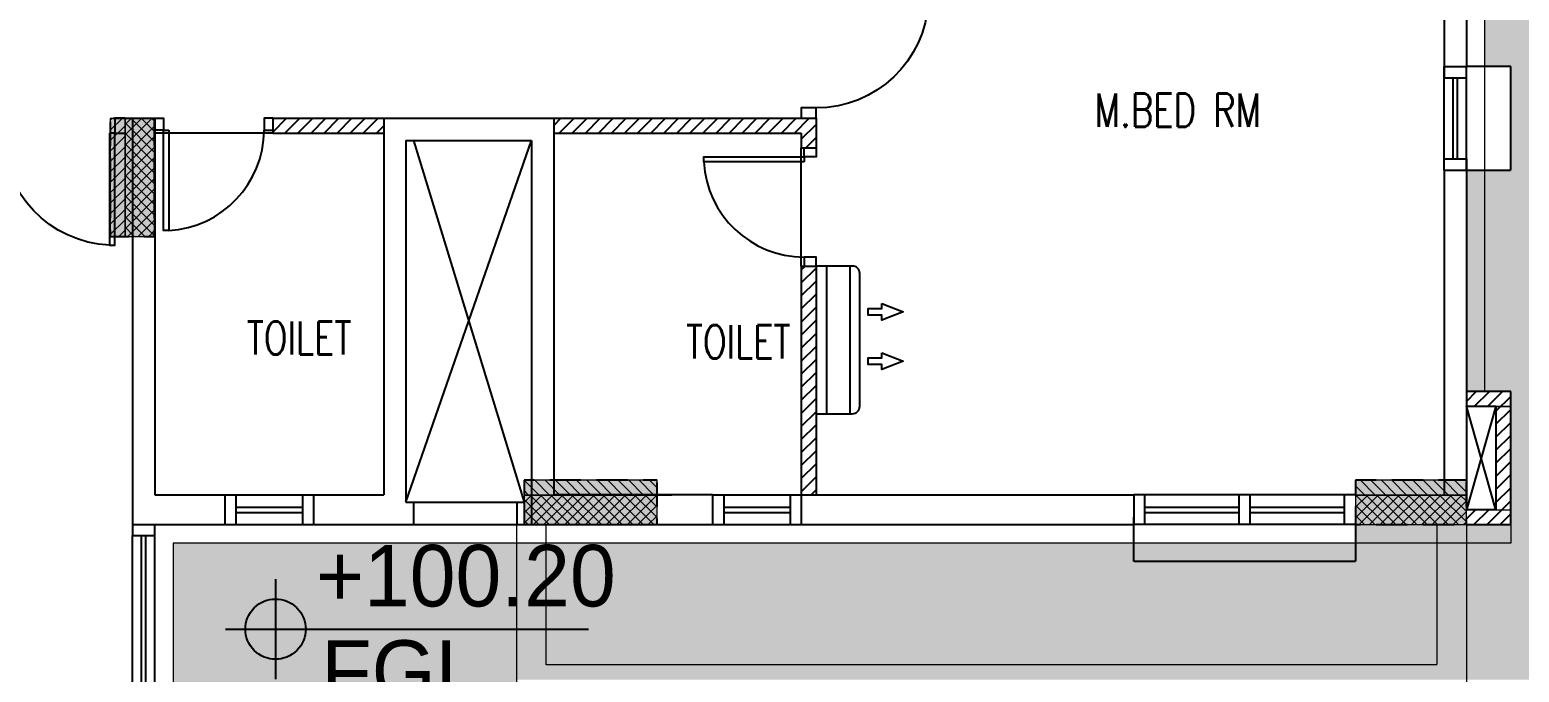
# Model space of a CAD drawing. Header units: millimetres. Extents: x 7964926 to 16080295, y -6277184 to -2986664.
# Drawn here: x 8081966 to 8092044, y -3112960 to -3108610 of the extents above; entities that cross this region are included whole.
import ezdxf

# ---------------------------------------------------------------- set-up
doc = ezdxf.new("R2010")
doc.units = ezdxf.units.MM
doc.header["$LTSCALE"] = 2000
doc.header["$MEASUREMENT"] = 0
doc.linetypes.add('DASHED2', pattern=[0.375, 0.25, -0.125])
doc.linetypes.add('HIDDEN', pattern=[0.375, 0.25, -0.125])
for name, color, linetype in [('a-AC units', 7, 'Continuous'), ('a-chajja', 2, 'HIDDEN'), ('a-col', 8, 'DASHED2'), ('a-cutout', 8, 'Continuous'), ('a-door', 8, 'Continuous'), ('a-ele 1', 8, 'Continuous'), ('a-hat col', 252, 'Continuous'), ('a-hatch wall', 8, 'Continuous'), ('a-text m', 8, 'Continuous'), ('a-tile drop', 1, 'Continuous'), ('a-wall', 8, 'Continuous'), ('a-window', 8, 'Continuous'), ('L-FL', 7, 'Continuous')]:
    doc.layers.add(name, color=color, linetype=linetype)
for name, color, linetype, lineweight in [('L-ELE 2', 30, 'Continuous', 15), ('L-SHRUBS', 96, 'Continuous', 18), ('STR-Column', 250, 'Continuous', 15), ('STR-Column Hatch', 250, 'Continuous', 15), ('STR-Podium Beam', 8, 'Continuous', 15), ('STR-RCC Up Stand', 250, 'Continuous', 15)]:
    doc.layers.add(name, color=color, linetype=linetype, lineweight=lineweight)
doc.styles.add('a-100 txt m', font='romans.shx', dxfattribs={"width": 0.75, "height": 300})
doc.styles.add('Century Gothic', font='GOTHIC.TTF')
doc.styles.get("Standard").update_dxf_attribs({"font": 'romans.shx', "width": 0.75})
pattern_1 = [(45, (1424320.437, 166168.526), (-44.1941738, 44.1941738), [])]
pattern_2 = [(45, (5571326.44, -3607048.786), (-35.3553391, 35.3553391), []), (135, (5571326.44, -3607048.786), (-35.3553391, -35.3553391), [])]
pattern_3 = [(315, (7588472.237, -600475.35), (35.3553391, 35.3553391), []), (45, (7588472.237, -600475.35), (-35.3553391, 35.3553391), [])]
pattern_4 = [(315, (7593847.237, -600475.35), (35.3553391, 35.3553391), []), (45, (7593847.237, -600475.35), (-35.3553391, 35.3553391), [])]
pattern_5 = [(315, (7701977.187, -614287.335), (35.3553391, 35.3553391), [])]
pattern_6 = [(315, (7696602.187, -614287.335), (35.3553391, 35.3553391), [])]
pattern_7 = [(45, (5585138.427, -3498918.836), (-35.3553391, 35.3553391), [])]

# ---------------------------------------------------------------- blocks, each defined once
blk = doc.blocks.new('basement - column')
at = {"layer": 'a-hat col'}
h = blk.add_hatch(color=256, dxfattribs=at)
h.dxf.hatch_style = 1
h.paths.add_polyline_path([(94725, -23149), (94425, -23149), (94425, -23949), (94725, -23949)])
h = blk.add_hatch(color=256, dxfattribs=at)
h.dxf.hatch_style = 1
h.paths.add_polyline_path([(98125, -25599), (97225, -25599), (97225, -25899), (98125, -25899)])
h = blk.add_hatch(color=256, dxfattribs=at)
h.dxf.hatch_style = 1
h.paths.add_polyline_path([(103600, -25599), (102850, -25599), (102850, -25899), (103600, -25899)])
at = {"layer": 'a-col', "linetype": 'DASHED2', "ltscale": 0.001}
for points in [[(94425, -23949), (94725, -23949), (94725, -23149), (94425, -23149)], [(97225, -25599), (97225, -25899), (98125, -25899), (98125, -25599)], [(102850, -25599), (102850, -25899), (103600, -25899), (103600, -25599)]]:
    blk.add_lwpolyline(points, close=True, dxfattribs=at)
blk = doc.blocks.new('*U161')
blk.add_line((70, 0), (70, 0))
blk.add_lwpolyline([(795, 100), (795, 859), (830, 859), (830, 100)], close=True)
for points in [[(0, 100), (70, 100), (70, 0), (0, 0)], [(900, 0), (830, 0), (830, 100), (900, 100)]]:
    blk.add_lwpolyline(points)
blk.add_arc((830, 100), 760, 92.6396, 180)
blk = doc.blocks.new('*U160')
for points in [[(0, 80), (60, 80), (60, 0), (0, 0)], [(800, 80), (740, 80), (740, 0), (800, 0)]]:
    blk.add_lwpolyline(points)
blk.add_lwpolyline([(95, 0), (95, -679), (60, -679), (60, 0)], close=True)
blk.add_arc((57, 2), 683, 273.153, 359.7973)
blk = doc.blocks.new('AC IDU')
at = {"color": 8}
for p, q in [((419493, 283872), (419493, 284872)), ((419651, 283872), (419651, 284872))]:
    blk.add_line(p, q, dxfattribs=at)
blk.add_lwpolyline([(419423, 284872), (419668, 284872, -0.414214), (419718, 284822), (419718, 283922, -0.414214), (419668, 283872), (419423, 283872)], format="xyb", close=True, dxfattribs=at)
at = {"color": 252}
for points in [[(419867, 284460), (420012, 284516), (419867, 284573), (419867, 284539), (419776, 284539), (419776, 284494), (419867, 284494)], [(419867, 284126), (420012, 284183), (419867, 284239), (419867, 284205), (419776, 284205), (419776, 284160), (419867, 284160)]]:
    blk.add_lwpolyline(points, close=True, dxfattribs=at)
blk = doc.blocks.new('block 2')
at = {"layer": 'a-hatch wall'}
h = blk.add_hatch(dxfattribs=at)
h.set_pattern_fill('ANSI31', color=256, scale=500)
h.set_pattern_definition(pattern_1)
h.paths.add_polyline_path([(8161944, -2872555), (8161194, -2872555), (8161194, -2872655), (8161944, -2872655)])
h = blk.add_hatch(dxfattribs=at)
h.set_pattern_fill('ANSI31', color=256, scale=500)
h.set_pattern_definition(pattern_1)
h.paths.add_polyline_path([(8164869, -2872555), (8163094, -2872555), (8163094, -2872655), (8164769, -2872655), (8164769, -2872755), (8164869, -2872755)])
h = blk.add_hatch(dxfattribs=at)
h.set_pattern_fill('ANSI31', color=256, scale=500)
h.set_pattern_definition(pattern_1)
h.paths.add_polyline_path([(8164869, -2873555), (8164769, -2873555), (8164769, -2874305), (8164769, -2874305), (8164769, -2875105), (8164869, -2875105)])
h = blk.add_hatch(dxfattribs=at)
h.set_pattern_fill('ANSI31', color=256, scale=500)
h.set_pattern_definition(pattern_1)
h.paths.add_polyline_path([(8169569, -2874405), (8169269, -2874405), (8169269, -2874505), (8169469, -2874505), (8169469, -2875205), (8169269, -2875205), (8169269, -2875305), (8169569, -2875305)])
at = {"layer": 'a-chajja', "ltscale": 0.005}
for points in [[(8169269, -2872905), (8169569, -2872905), (8169569, -2872205), (8169269, -2872205)], [(8168519, -2875255), (8168519, -2875555), (8167019, -2875555), (8167019, -2875255)]]:
    blk.add_lwpolyline(points, dxfattribs=at)
at = {"layer": 'a-cutout', "linetype": 'HIDDEN', "ltscale": 1000}
for p, q in [((8162094, -2875155), (8162944, -2872705)), ((8162144, -2872705), (8162894, -2875155)), ((8169469, -2874505), (8169269, -2875205)), ((8169469, -2875205), (8169269, -2874505))]:
    blk.add_line(p, q, dxfattribs=at)
at = {"layer": 'a-door'}
for p, q in [((8162144, -2875155), (8162844, -2875155)), ((8162144, -2875305), (8162844, -2875305))]:
    blk.add_line(p, q, dxfattribs=at)
at = {"layer": 'a-ele 1'}
blk.add_line((8162894, -2875155), (8162894, -2875305), dxfattribs=at)
at = {"layer": 'a-tile drop', "color": 8}
for p, q in [((8161194, -2872655), (8160394, -2872655)), ((8164769, -2873555), (8164769, -2872755))]:
    blk.add_line(p, q, dxfattribs=at)
at = {"layer": 'a-wall'}
for p, q in [((8169269, -2871455), (8169269, -2872205)), ((8169119, -2871605), (8169119, -2872205)), ((8169119, -2872205), (8169269, -2872205)), ((8160194, -2872555), (8160394, -2872555)), ((8160244, -2872555), (8160244, -2875305)), ((8160394, -2872555), (8160394, -2875105)), ((8161194, -2872555), (8163094, -2872555)), ((8161194, -2872555), (8161194, -2872655)), ((8161944, -2872555), (8161944, -2875105)), ((8163094, -2872555), (8164869, -2872555)), ((8163094, -2872555), (8163094, -2875105)), ((8164869, -2872555), (8164869, -2872755)), ((8161194, -2872655), (8161944, -2872655)), ((8163094, -2872655), (8164769, -2872655)), ((8164769, -2872655), (8164769, -2872755)), ((8162094, -2872705), (8162944, -2872705)), ((8162094, -2872705), (8162094, -2875155)), ((8162944, -2872705), (8162944, -2875305)), ((8164769, -2872755), (8164869, -2872755)), ((8169119, -2872905), (8169269, -2872905)), ((8169119, -2872905), (8169119, -2875105)), ((8169269, -2872905), (8169269, -2875205)), ((8164769, -2873555), (8164869, -2873555)), ((8164769, -2873555), (8164769, -2875305)), ((8164869, -2873555), (8164869, -2875105)), ((8169119, -2874405), (8169119, -2875105)), ((8169569, -2874405), (8169269, -2874405)), ((8169569, -2875305), (8169569, -2874405)), ((8169269, -2874505), (8169469, -2874505)), ((8169469, -2874505), (8169469, -2875205)), ((8160394, -2875105), (8160869, -2875105)), ((8160869, -2875105), (8160869, -2875305)), ((8161469, -2875105), (8161944, -2875105)), ((8161469, -2875105), (8161469, -2875305)), ((8164169, -2875105), (8163094, -2875105)), ((8163094, -2875105), (8163894, -2875105)), ((8164169, -2875105), (8164169, -2875305)), ((8164494, -2875105), (8164769, -2875105)), ((8164769, -2875105), (8167019, -2875105)), ((8167019, -2875105), (8167019, -2875305)), ((8162094, -2875155), (8162144, -2875155)), ((8162144, -2875155), (8162144, -2875305)), ((8162844, -2875155), (8162894, -2875155)), ((8162844, -2875155), (8162844, -2875305)), ((8169469, -2875205), (8169269, -2875205)), ((8160244, -2875305), (8160869, -2875305)), ((8161469, -2875305), (8162144, -2875305)), ((8162844, -2875305), (8162894, -2875305)), ((8162894, -2875305), (8163894, -2875305)), ((8162944, -2875305), (8164169, -2875305)), ((8164769, -2875305), (8167019, -2875305)), ((8169269, -2875305), (8169569, -2875305))]:
    blk.add_line(p, q, dxfattribs=at)
at = {"layer": 'a-window'}
for p, q in [((8169119, -2872905), (8169119, -2872205)), ((8169179, -2872830), (8169179, -2872280)), ((8169209, -2872830), (8169209, -2872280)), ((8169269, -2872905), (8169269, -2872205)), ((8160869, -2875105), (8161469, -2875105)), ((8160944, -2875105), (8160944, -2875305)), ((8161394, -2875105), (8161394, -2875305)), ((8164169, -2875105), (8164769, -2875105)), ((8164244, -2875105), (8164244, -2875305)), ((8164694, -2875105), (8164694, -2875305)), ((8168519, -2875105), (8167019, -2875105)), ((8167094, -2875305), (8167094, -2875105)), ((8167731, -2875305), (8167731, -2875105)), ((8167806, -2875305), (8167806, -2875105)), ((8168444, -2875305), (8168444, -2875105)), ((8160944, -2875188), (8161394, -2875188)), ((8164244, -2875188), (8164694, -2875188)), ((8167731, -2875191), (8167094, -2875191)), ((8168444, -2875191), (8167806, -2875191)), ((8160869, -2875305), (8161469, -2875305)), ((8160944, -2875223), (8161394, -2875223)), ((8164169, -2875305), (8164769, -2875305)), ((8164244, -2875223), (8164694, -2875223)), ((8168519, -2875305), (8167019, -2875305)), ((8167731, -2875226), (8167094, -2875226)), ((8168444, -2875226), (8167806, -2875226)), ((8160244, -2876505), (8160244, -2875380)), ((8160304, -2876430), (8160304, -2875380)), ((8160334, -2876430), (8160334, -2875380)), ((8160394, -2876505), (8160394, -2875380))]:
    blk.add_line(p, q, dxfattribs=at)
for points in [[(8169119, -2872205), (8169119, -2872280), (8169269, -2872280), (8169269, -2872205)], [(8169119, -2872905), (8169119, -2872830), (8169269, -2872830), (8169269, -2872905)], [(8160244, -2875305), (8160244, -2875380), (8160394, -2875380), (8160394, -2875305)]]:
    blk.add_lwpolyline(points, dxfattribs=at)
at = {"layer": 'a-AC units', "xscale": -1, "rotation": 180.0000000001228}
blk.add_blockref('AC IDU', (7745446, -2589683), dxfattribs=at)
at = {"layer": 'a-door', "xscale": -1}
for p, rotation in [((8164769, -2872555), 270), ((8159294, -2872555), 180)]:
    blk.add_blockref('*U161', p, dxfattribs=dict(at, rotation=rotation))
at = {"layer": 'a-door'}
blk.add_blockref('*U160', (8160394, -2872635), dxfattribs=at)
at = {"layer": 'a-door', "rotation": 270}
blk.add_blockref('*U160', (8164789, -2872755), dxfattribs=at)
blk = doc.blocks.new('finish lvl')
h = blk.add_hatch(color=256)
edge = h.paths.add_edge_path()
edge.add_ellipse((0.0378, 0.003), major_axis=(-0.0305, 0.0305), ratio=1, start_angle=-45, end_angle=45)
edge.add_line((-0.0053, 0.003), (0.0378, 0.003))
edge.add_line((0.0378, 0.003), (0.0378, 0.0461))
edge = h.paths.add_edge_path()
edge.add_ellipse((0.0378, 0.003), major_axis=(-0.0305, 0.0305), ratio=1, start_angle=135, end_angle=225)
edge.add_line((0.0809, 0.003), (0.0378, 0.003))
edge.add_line((0.0378, 0.003), (0.0378, -0.0401))
for p, q in [((0.0378, 0.0748), (0.0378, -0.0688)), ((-0.034, 0.003), (0.4857, 0.003))]:
    blk.add_line(p, q)
blk.add_ellipse((0.0378, 0.003), major_axis=(-0.0305, 0.0305), ratio=1, start_param=1.570796326794534, end_param=7.85398163397412)
at = {"layer": 'L-FL'}
for tag, p in [('%%P0.00', (0.1256, 0.0357)), ('FIN.LVL.', (0.1075, -0.103))]:
    blk.add_attdef(tag, p, '', height=0.08, dxfattribs=at)

msp = doc.modelspace()

# ---------------------------------------------------------------- hatches: boundary and pattern name
at = {"layer": 'L-SHRUBS'}
h = msp.add_hatch(dxfattribs=at)
h.set_pattern_fill('GRASS', color=256, scale=200)
h.paths.add_polyline_path([(8083565.1, -3113844.9), (8083565.1, -3113046.3), (8084365.1, -3113046.3), (8084365.1, -3113844.9)])
h.paths.add_polyline_path([(8090862.2, -3105189.5), (8090862.2, -3105988.1), (8090062.2, -3105988.1), (8090062.2, -3105189.5)])
h.paths.add_polyline_path([(8092101.4, -3105074.1), (8092101.4, -3104724.1), (8092451.4, -3104724.1), (8092451.4, -3105074.1)])
h.paths.add_polyline_path([(8090186.1, -3104660), (8090186, -3105135), (8088711.3, -3105135), (8088711.3, -3107985), (8091811, -3107985), (8091811.1, -3108860), (8091986.3, -3108860), (8091986.3, -3109560), (8091686.3, -3109560), (8091686.3, -3111060), (8091986.3, -3111060), (8091986.3, -3111960), (8091686.3, -3111960), (8091686.2, -3111960), (8091686.2, -3111960), (8090936.3, -3111960), (8090936.3, -3112085), (8089436.3, -3112085), (8089436.3, -3112085), (8082936.1, -3112085), (8082936.2, -3113584.9), (8082936.2, -3113585), (8082936.2, -3114635), (8082936.2, -3114585), (8083286.3, -3114585), (8083886.3, -3114585), (8084511.3, -3114585), (8085261.3, -3114585), (8085261.3, -3113010), (8085379.2, -3113010), (8092576.2, -3113010), (8092576.2, -3109405.2), (8092575.2, -3109404.1), (8092574.3, -3109403.1), (8092573.4, -3109402), (8092572.4, -3109400.9), (8092571.5, -3109399.8), (8092570.7, -3109398.7), (8092569.8, -3109397.6), (8092568.9, -3109396.5), (8092568.1, -3109395.3), (8092567.2, -3109394.2), (8092566.4, -3109393), (8092565.6, -3109391.9), (8092564.8, -3109390.7), (8092564, -3109389.5), (8092563.2, -3109388.3), (8092562.5, -3109387.1), (8092561.7, -3109385.9), (8092561, -3109384.7), (8092560.3, -3109383.5), (8092559.6, -3109382.3), (8092558.9, -3109381), (8092558.2, -3109379.8), (8092557.6, -3109378.5), (8092556.9, -3109377.2), (8092556.3, -3109376), (8092555.7, -3109374.7), (8092555.1, -3109373.4), (8092554.5, -3109372.1), (8092553.9, -3109370.8), (8092553.4, -3109369.5), (8092552.8, -3109368.2), (8092552.3, -3109366.9), (8092551.8, -3109365.5), (8092551.3, -3109364.2), (8092550.8, -3109362.9), (8092550.4, -3109361.5), (8092549.9, -3109360.2), (8092549.5, -3109358.8), (8092549.1, -3109357.5), (8092548.7, -3109356.1), (8092548.3, -3109354.8), (8092547.9, -3109353.4), (8092547.6, -3109352), (8092547.2, -3109350.6), (8092546.9, -3109349.2), (8092546.6, -3109347.9), (8092546.3, -3109346.5), (8092546.1, -3109345.1), (8092545.8, -3109343.7), (8092545.6, -3109342.3), (8092545.3, -3109340.9), (8092545.1, -3109339.5), (8092545, -3109338.1), (8092544.8, -3109336.7), (8092544.6, -3109335.2), (8092544.5, -3109333.8), (8092544.4, -3109332.4), (8092544.3, -3109331), (8092544.2, -3109329.6), (8092544.1, -3109328.2), (8092544, -3109326.8), (8092544, -3109325.3), (8092544, -3109323.9), (8092544, -3109322.5), (8092544, -3109321.1), (8092544, -3109319.7), (8092544, -3109318.2), (8092544.1, -3109316.8), (8092544.2, -3109315.4), (8092544.3, -3109314), (8092544.4, -3109312.6), (8092544.5, -3109311.2), (8092544.6, -3109309.8), (8092544.8, -3109308.3), (8092545, -3109306.9), (8092545.1, -3109305.5), (8092545.3, -3109304.1), (8092545.6, -3109302.7), (8092545.8, -3109301.3), (8092546.1, -3109299.9), (8092546.3, -3109298.5), (8092546.6, -3109297.1), (8092546.9, -3109295.8), (8092547.2, -3109294.4), (8092547.6, -3109293), (8092547.9, -3109291.6), (8092548.3, -3109290.2), (8092548.7, -3109288.9), (8092549.1, -3109287.5), (8092549.5, -3109286.2), (8092549.9, -3109284.8), (8092550.4, -3109283.5), (8092550.8, -3109282.1), (8092551.3, -3109280.8), (8092551.8, -3109279.5), (8092552.3, -3109278.1), (8092552.8, -3109276.8), (8092553.4, -3109275.5), (8092553.9, -3109274.2), (8092554.5, -3109272.9), (8092555.1, -3109271.6), (8092555.7, -3109270.3), (8092556.3, -3109269), (8092556.9, -3109267.8), (8092557.6, -3109266.5), (8092558.2, -3109265.2), (8092558.9, -3109264), (8092559.6, -3109262.7), (8092560.3, -3109261.5), (8092561, -3109260.3), (8092561.7, -3109259.1), (8092562.5, -3109257.9), (8092563.2, -3109256.7), (8092564, -3109255.5), (8092564.8, -3109254.3), (8092565.6, -3109253.1), (8092566.4, -3109252), (8092567.2, -3109250.8), (8092568.1, -3109249.7), (8092568.9, -3109248.5), (8092569.8, -3109247.4), (8092570.7, -3109246.3), (8092571.5, -3109245.2), (8092572.4, -3109244.1), (8092573.4, -3109243), (8092574.3, -3109241.9), (8092575.2, -3109240.9), (8092576.2, -3109239.8), (8092576.2, -3102460), (8091986.3, -3102460), (8091986.3, -3103160), (8090361.3, -3103160), (8090361.3, -3104660)])
at = {"layer": 'STR-Column Hatch'}
h = msp.add_hatch(dxfattribs=at)
h.set_pattern_fill('ANSI31', color=250, scale=400)
h.set_pattern_definition(pattern_7)
h.paths.add_polyline_path([(8082511.1, -3110010), (8082611.1, -3110010), (8082611.1, -3109210), (8082511.1, -3109210)])
h = msp.add_hatch(dxfattribs=at)
h.set_pattern_fill('ANSI31', color=250, scale=400)
h.set_pattern_definition(pattern_7)
h.paths.add_polyline_path([(8082511.1, -3110010), (8082611.1, -3110010), (8082611.1, -3109210), (8082511.1, -3109210)])
h = msp.add_hatch(dxfattribs=at)
h.set_pattern_fill('ANSI37', color=250, scale=400)
h.set_pattern_definition(pattern_2)
h.paths.add_polyline_path([(8082611.1, -3110010), (8082811.1, -3110010), (8082811.1, -3109210), (8082611.1, -3109210)])
h = msp.add_hatch(dxfattribs=at)
h.set_pattern_fill('ANSI37', color=250, scale=400)
h.set_pattern_definition(pattern_2)
h.paths.add_polyline_path([(8082611.1, -3110010), (8082811.1, -3110010), (8082811.1, -3109210), (8082611.1, -3109210)])
h = msp.add_hatch(dxfattribs=at)
h.set_pattern_fill('ANSI37', color=250, scale=400)
h.set_pattern_definition(pattern_2)
h.paths.add_polyline_path([(8082611.1, -3110010), (8082811.1, -3110010), (8082811.1, -3109210), (8082611.1, -3109210)])
h = msp.add_hatch(dxfattribs=at)
h.set_pattern_fill('ANSI37', color=250, scale=400)
h.set_pattern_definition(pattern_2)
h.paths.add_polyline_path([(8082611.1, -3110010), (8082811.1, -3110010), (8082811.1, -3109210), (8082611.1, -3109210)])
h = msp.add_hatch(dxfattribs=at)
h.set_pattern_fill('ANSI31', color=250, scale=400, angle=-90)
h.set_pattern_definition(pattern_6)
h.paths.add_polyline_path([(8085311.1, -3111660), (8085311.1, -3111760), (8086211.1, -3111760), (8086211.1, -3111660)])
h = msp.add_hatch(dxfattribs=at)
h.set_pattern_fill('ANSI31', color=250, scale=400, angle=-90)
h.set_pattern_definition(pattern_6)
h.paths.add_polyline_path([(8085311.1, -3111660), (8085311.1, -3111760), (8086211.1, -3111760), (8086211.1, -3111660)])
h = msp.add_hatch(dxfattribs=at)
h.set_pattern_fill('ANSI31', color=250, scale=400, angle=-90)
h.set_pattern_definition(pattern_5)
h.paths.add_polyline_path([(8090936.1, -3111660), (8090936.1, -3111760), (8091686.1, -3111760), (8091686.1, -3111660)])
h = msp.add_hatch(dxfattribs=at)
h.set_pattern_fill('ANSI31', color=250, scale=400, angle=-90)
h.set_pattern_definition(pattern_5)
h.paths.add_polyline_path([(8090936.1, -3111660), (8090936.1, -3111760), (8091686.1, -3111760), (8091686.1, -3111660)])
h = msp.add_hatch(dxfattribs=at)
h.set_pattern_fill('ANSI37', color=250, scale=400, angle=-90)
h.set_pattern_definition(pattern_3)
h.paths.add_polyline_path([(8085311.1, -3111760), (8085311.1, -3111960), (8086211.1, -3111960), (8086211.1, -3111760)])
h = msp.add_hatch(dxfattribs=at)
h.set_pattern_fill('ANSI37', color=250, scale=400, angle=-90)
h.set_pattern_definition(pattern_3)
h.paths.add_polyline_path([(8085311.1, -3111760), (8085311.1, -3111960), (8086211.1, -3111960), (8086211.1, -3111760)])
h = msp.add_hatch(dxfattribs=at)
h.set_pattern_fill('ANSI37', color=250, scale=400, angle=-90)
h.set_pattern_definition(pattern_3)
h.paths.add_polyline_path([(8085311.1, -3111760), (8085311.1, -3111960), (8086211.1, -3111960), (8086211.1, -3111760)])
h = msp.add_hatch(dxfattribs=at)
h.set_pattern_fill('ANSI37', color=250, scale=400, angle=-90)
h.set_pattern_definition(pattern_3)
h.paths.add_polyline_path([(8085311.1, -3111760), (8085311.1, -3111960), (8086211.1, -3111960), (8086211.1, -3111760)])
h = msp.add_hatch(dxfattribs=at)
h.set_pattern_fill('ANSI37', color=250, scale=400, angle=-90)
h.set_pattern_definition(pattern_4)
h.paths.add_polyline_path([(8090936.1, -3111760), (8090936.1, -3111960), (8091686.1, -3111960), (8091686.1, -3111760)])
h = msp.add_hatch(dxfattribs=at)
h.set_pattern_fill('ANSI37', color=250, scale=400, angle=-90)
h.set_pattern_definition(pattern_4)
h.paths.add_polyline_path([(8090936.1, -3111760), (8090936.1, -3111960), (8091686.1, -3111960), (8091686.1, -3111760)])
h = msp.add_hatch(dxfattribs=at)
h.set_pattern_fill('ANSI37', color=250, scale=400, angle=-90)
h.set_pattern_definition(pattern_4)
h.paths.add_polyline_path([(8090936.1, -3111760), (8090936.1, -3111960), (8091686.1, -3111960), (8091686.1, -3111760)])
h = msp.add_hatch(dxfattribs=at)
h.set_pattern_fill('ANSI37', color=250, scale=400, angle=-90)
h.set_pattern_definition(pattern_4)
h.paths.add_polyline_path([(8090936.1, -3111760), (8090936.1, -3111960), (8091686.1, -3111960), (8091686.1, -3111760)])

# ---------------------------------------------------------------- linework, layer by layer
at = {"layer": 'L-ELE 2'}
for points in [[(8091811.3, -3111060), (8091811, -3107985), (8088711.3, -3107985)], [(8091686.3, -3111060), (8091686.1, -3108110), (8088711.3, -3108110)], [(8082811.3, -3114710), (8082811.1, -3111960), (8091686.1, -3111960)], [(8091986.1, -3111960), (8091986.1, -3112085), (8082936.1, -3112085), (8082936.2, -3114585), (8085261.1, -3114585)]]:
    msp.add_lwpolyline(points, dxfattribs=at)
at = {"layer": 'STR-Column', "color": 8}
for points in [[(8082511.1, -3110010), (8082611.1, -3110010), (8082611.1, -3109210), (8082511.1, -3109210)], [(8082511.1, -3110010), (8082611.1, -3110010), (8082611.1, -3109210), (8082511.1, -3109210)], [(8082611.1, -3110010), (8082811.1, -3110010), (8082811.1, -3109210), (8082611.1, -3109210)], [(8082611.1, -3110010), (8082811.1, -3110010), (8082811.1, -3109210), (8082611.1, -3109210)], [(8082611.1, -3110010), (8082811.1, -3110010), (8082811.1, -3109210), (8082611.1, -3109210)], [(8082611.1, -3110010), (8082811.1, -3110010), (8082811.1, -3109210), (8082611.1, -3109210)], [(8085311.1, -3111660), (8085311.1, -3111760), (8086211.1, -3111760), (8086211.1, -3111660)], [(8085311.1, -3111660), (8085311.1, -3111760), (8086211.1, -3111760), (8086211.1, -3111660)], [(8090936.1, -3111660), (8090936.1, -3111760), (8091686.1, -3111760), (8091686.1, -3111660)], [(8090936.1, -3111660), (8090936.1, -3111760), (8091686.1, -3111760), (8091686.1, -3111660)], [(8085311.1, -3111760), (8085311.1, -3111960), (8086211.1, -3111960), (8086211.1, -3111760)], [(8085311.1, -3111760), (8085311.1, -3111960), (8086211.1, -3111960), (8086211.1, -3111760)], [(8085311.1, -3111760), (8085311.1, -3111960), (8086211.1, -3111960), (8086211.1, -3111760)], [(8085311.1, -3111760), (8085311.1, -3111960), (8086211.1, -3111960), (8086211.1, -3111760)], [(8090936.1, -3111760), (8090936.1, -3111960), (8091686.1, -3111960), (8091686.1, -3111760)], [(8090936.1, -3111760), (8090936.1, -3111960), (8091686.1, -3111960), (8091686.1, -3111760)], [(8090936.1, -3111760), (8090936.1, -3111960), (8091686.1, -3111960), (8091686.1, -3111760)], [(8090936.1, -3111760), (8090936.1, -3111960), (8091686.1, -3111960), (8091686.1, -3111760)]]:
    msp.add_lwpolyline(points, close=True, dxfattribs=at)
at = {"layer": 'STR-Podium Beam', "linetype": 'HIDDEN', "lineweight": 5, "ltscale": 0.005}
for p, q in [((8085261.1, -3114710), (8085261.1, -3111960)), ((8085261.1, -3114710), (8085261.1, -3111960)), ((8085461.1, -3112910), (8085461.1, -3111960)), ((8085461.1, -3112910), (8085461.1, -3111960)), ((8091486.1, -3111960), (8091486.1, -3112910)), ((8091486.1, -3111960), (8091486.1, -3112910)), ((8091686.1, -3111960), (8091686.1, -3114710)), ((8091686.1, -3111960), (8091686.1, -3114710)), ((8091486.1, -3112910), (8085461.1, -3112910)), ((8091486.1, -3112910), (8085461.1, -3112910))]:
    msp.add_line(p, q, dxfattribs=at)
at = {"layer": 'STR-RCC Up Stand'}
for points in [[(8091686.1, -3111160), (8091986.1, -3111160), (8091986.1, -3111060), (8091686.1, -3111060)], [(8091686.1, -3111160), (8091986.1, -3111160), (8091986.1, -3111060), (8091686.1, -3111060)], [(8091886.1, -3111860), (8091986.1, -3111860), (8091986.1, -3111160), (8091886.1, -3111160)], [(8091886.1, -3111860), (8091986.1, -3111860), (8091986.1, -3111160), (8091886.1, -3111160)], [(8091686.1, -3111860), (8091986.1, -3111860), (8091986.1, -3111960), (8091686.1, -3111960)], [(8091686.1, -3111860), (8091986.1, -3111860), (8091986.1, -3111960), (8091686.1, -3111960)]]:
    msp.add_lwpolyline(points, close=True, dxfattribs=at)

# ---------------------------------------------------------------- block references
at = {"layer": 'a-ele 1', "lineweight": 25}
msp.add_blockref('block 2', (-77582.5, -236654.6), dxfattribs=at)
at = {"layer": 'L-FL', "ltscale": 0.5}
ref = msp.add_blockref('finish lvl', (8083450.5, -3112682.3), dxfattribs=dict(at, xscale=4725.606725105103, yscale=4725.606725105103, zscale=4725.606725105103, rotation=0.0002105369682294075))
ref.add_attrib('FIN.LVL.', 'FGL', (8083939.3, -3113160.3, 0), dxfattribs={"ltscale": 0.5, "height": 416.57, "rotation": 0.00021, "style": 'Century Gothic'})
ref.add_attrib('%%P0.00', '+100.20', (8083901.9, -3112514.5), dxfattribs={"ltscale": 0.5, "height": 416.57, "rotation": 0.00021, "style": 'Century Gothic'})
at = {"layer": 'STR-Column', "ltscale": 1000}
msp.add_blockref('basement - column', (7988086.1, -3086060.7), dxfattribs=at)

# ---------------------------------------------------------------- texts
at = {"layer": 'a-text m', "char_height": 225, "attachment_point": 3, "style": 'a-100 txt m'}
for s, width, insert in [('M.BED RM', 4054.256, (8090298.3, -3109042.4)), ('TOILET', 2510.623, (8084143.4, -3110584.1)), ('TOILET', 2510.623, (8087114.6, -3110609.9))]:
    msp.add_mtext_dynamic_manual_height_columns(s, width=width, gutter_width=1, heights=[0], dxfattribs=dict(at, insert=insert))

doc.saveas('drawing.dxf')
